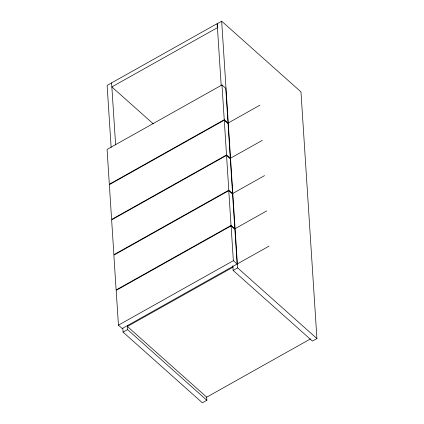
<?xml version="1.0" encoding="UTF-8"?>
<svg xmlns="http://www.w3.org/2000/svg" width="424" height="424" viewBox="0 0 424 424"><rect width="100%" height="100%" fill="white"/><g stroke="black" fill="none" stroke-linecap="round" stroke-linejoin="round"><path stroke-width="0.64" d="M111.618 82.918L107.124 85.441L111.13 147.441M232.834 265.79L233.131 270.411L312.43 341.082L316.924 338.559L300.971 91.876L221.673 21.2L217.178 23.723L221.19 85.722M221.991 84.943L107.076 149.434L109.323 184.223L224.238 119.732L221.991 84.943L225.764 88.309L228.017 123.098L259.992 105.152M224.269 120.178L109.355 184.668L111.602 219.457L226.517 154.967L224.269 120.178L228.043 123.543L230.29 158.332L262.271 140.386M226.543 155.417L111.634 219.902L113.881 254.692L228.796 190.201L226.543 155.417L230.322 158.783L232.569 193.567L264.55 175.621M228.78 190.678L113.865 255.168L116.118 289.952L231.027 225.462L228.78 190.678L232.553 194.044L234.806 228.828L266.781 210.882M231.101 225.886L233.354 260.675L237.127 264.041L234.88 229.252L231.101 225.886L116.192 290.376L118.439 325.166L122.218 328.531L269.102 246.095M118.439 325.166L233.354 260.675M232.898 267.242L127.37 326.464L206.7 397.166L310.495 338.914M206.652 396.981L206.87 400.277L202.37 402.8L123.077 332.125L127.571 329.602L127.295 325.309M233.131 270.411L237.626 267.889L221.673 21.2M224.238 119.732L228.017 123.098M226.517 154.967L230.29 158.332M228.796 190.201L232.569 193.567M153.239 123.813L111.846 86.925L217.374 27.703L217.114 23.665L111.586 82.887L115.63 144.918M231.027 225.462L234.806 228.828M237.626 267.889L316.924 338.559M127.571 329.602L206.87 400.277M122.817 328.171L123.077 332.125"/></g></svg>
